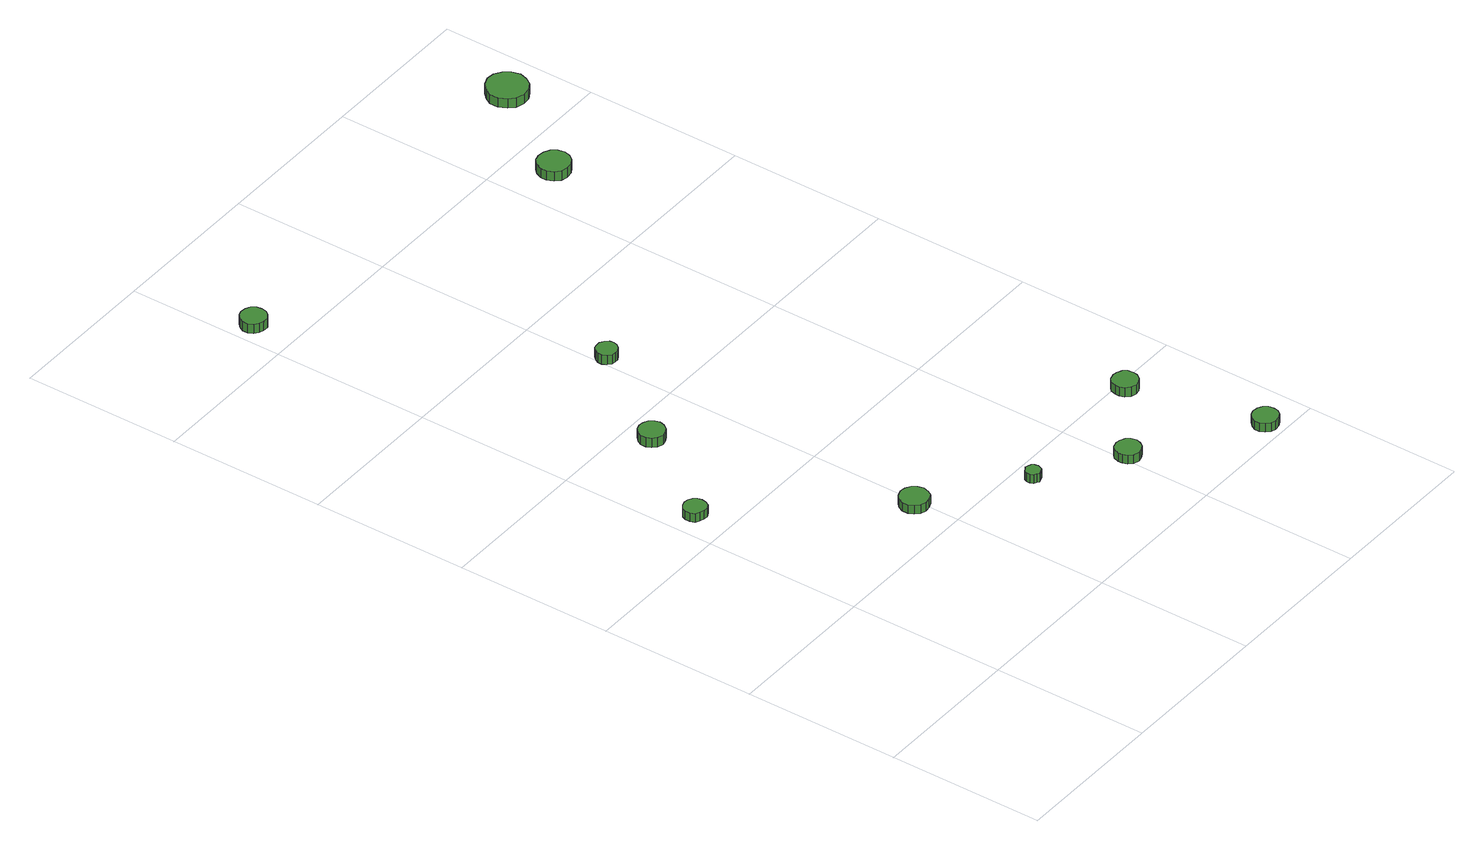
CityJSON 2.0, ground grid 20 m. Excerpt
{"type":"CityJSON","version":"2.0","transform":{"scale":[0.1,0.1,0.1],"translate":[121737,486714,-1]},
"CityObjects":{
"tree1":{"type":"SolitaryVegetationObject","attributes":{"function":"something"},"geometry":[{"type":"MultiSurface","lod":"1","boundaries":[[[0,1,2,3,4,5,6,7,8,9,10,11,12,13,14]],[[15,16,17,18,19,20,21,22,23,24,25,26,27,28,29]],[[0,29,28,1]],[[1,28,27,2]],[[2,27,26,3]],[[3,26,25,4]],[[4,25,24,5]],[[5,24,23,6]],[[6,23,22,7]],[[7,22,21,8]],[[8,21,20,9]],[[9,20,19,10]],[[10,19,18,11]],[[11,18,17,12]],[[12,17,16,13]],[[13,16,15,14]],[[14,15,29,0]]]}]},
"tree2":{"type":"SolitaryVegetationObject","attributes":{"function":"something"},"geometry":[{"type":"MultiSurface","lod":"1","boundaries":[[[30,31,32,33,34,35,36,37,38,39,40,41,42,43,44]],[[45,46,47,48,49,50,51,52,53,54,55,56,57,58,59]],[[30,59,58,31]],[[31,58,57,32]],[[32,57,56,33]],[[33,56,55,34]],[[34,55,54,35]],[[35,54,53,36]],[[36,53,52,37]],[[37,52,51,38]],[[38,51,50,39]],[[39,50,49,40]],[[40,49,48,41]],[[41,48,47,42]],[[42,47,46,43]],[[43,46,45,44]],[[44,45,59,30]]]}]},
"tree3":{"type":"SolitaryVegetationObject","attributes":{"function":"something"},"geometry":[{"type":"MultiSurface","lod":"1","boundaries":[[[60,61,62,63,64,65,66,67,68,69,70,71,72,73,74]],[[75,76,77,78,79,80,81,82,83,84,85,86,87,88,89]],[[60,89,88,61]],[[61,88,87,62]],[[62,87,86,63]],[[63,86,85,64]],[[64,85,84,65]],[[65,84,83,66]],[[66,83,82,67]],[[67,82,81,68]],[[68,81,80,69]],[[69,80,79,70]],[[70,79,78,71]],[[71,78,77,72]],[[72,77,76,73]],[[73,76,75,74]],[[74,75,89,60]]]}]},
"tree4":{"type":"SolitaryVegetationObject","attributes":{"function":"something"},"geometry":[{"type":"MultiSurface","lod":"1","boundaries":[[[90,91,92,93,94,95,96,97,98,99,100,101,102,103,104]],[[105,106,107,108,109,110,111,112,113,114,115,116,117,118,119]],[[90,119,118,91]],[[91,118,117,92]],[[92,117,116,93]],[[93,116,115,94]],[[94,115,114,95]],[[95,114,113,96]],[[96,113,112,97]],[[97,112,111,98]],[[98,111,110,99]],[[99,110,109,100]],[[100,109,108,101]],[[101,108,107,102]],[[102,107,106,103]],[[103,106,105,104]],[[104,105,119,90]]]}]},
"tree5":{"type":"SolitaryVegetationObject","attributes":{"function":"something"},"geometry":[{"type":"MultiSurface","lod":"1","boundaries":[[[120,121,122,123,124,125,126,127,128,129,130,131,132,133,134]],[[135,136,137,138,139,140,141,142,143,144,145,146,147,148,149]],[[120,149,148,121]],[[121,148,147,122]],[[122,147,146,123]],[[123,146,145,124]],[[124,145,144,125]],[[125,144,143,126]],[[126,143,142,127]],[[127,142,141,128]],[[128,141,140,129]],[[129,140,139,130]],[[130,139,138,131]],[[131,138,137,132]],[[132,137,136,133]],[[133,136,135,134]],[[134,135,149,120]]]}]},
"tree6":{"type":"SolitaryVegetationObject","attributes":{"function":"something"},"geometry":[{"type":"MultiSurface","lod":"1","boundaries":[[[150,151,152,153,154,155,156,157,158,159,160,161,162,163,164]],[[165,166,167,168,169,170,171,172,173,174,175,176,177,178,179]],[[150,179,178,151]],[[151,178,177,152]],[[152,177,176,153]],[[153,176,175,154]],[[154,175,174,155]],[[155,174,173,156]],[[156,173,172,157]],[[157,172,171,158]],[[158,171,170,159]],[[159,170,169,160]],[[160,169,168,161]],[[161,168,167,162]],[[162,167,166,163]],[[163,166,165,164]],[[164,165,179,150]]]}]},
"tree7":{"type":"SolitaryVegetationObject","attributes":{"function":"something"},"geometry":[{"type":"MultiSurface","lod":"1","boundaries":[[[180,181,182,183,184,185,186,187,188,189,190,191,192,193,194]],[[195,196,197,198,199,200,201,202,203,204,205,206,207,208,209]],[[180,209,208,181]],[[181,208,207,182]],[[182,207,206,183]],[[183,206,205,184]],[[184,205,204,185]],[[185,204,203,186]],[[186,203,202,187]],[[187,202,201,188]],[[188,201,200,189]],[[189,200,199,190]],[[190,199,198,191]],[[191,198,197,192]],[[192,197,196,193]],[[193,196,195,194]],[[194,195,209,180]]]}]},
"tree8":{"type":"SolitaryVegetationObject","attributes":{"function":"something"},"geometry":[{"type":"MultiSurface","lod":"1","boundaries":[[[210,211,212,213,214,215,216,217,218,219,220,221,222,223,224]],[[225,226,227,228,229,230,231,232,233,234,235,236,237,238,239]],[[210,239,238,211]],[[211,238,237,212]],[[212,237,236,213]],[[213,236,235,214]],[[214,235,234,215]],[[215,234,233,216]],[[216,233,232,217]],[[217,232,231,218]],[[218,231,230,219]],[[219,230,229,220]],[[220,229,228,221]],[[221,228,227,222]],[[222,227,226,223]],[[223,226,225,224]],[[224,225,239,210]]]}]},
"tree9":{"type":"SolitaryVegetationObject","attributes":{"function":"something"},"geometry":[{"type":"MultiSurface","lod":"1","boundaries":[[[240,241,242,243,244,245,246,247,248,249,250,251,252,253,254]],[[255,256,257,258,259,260,261,262,263,264,265,266,267,268,269]],[[240,269,268,241]],[[241,268,267,242]],[[242,267,266,243]],[[243,266,265,244]],[[244,265,264,245]],[[245,264,263,246]],[[246,263,262,247]],[[247,262,261,248]],[[248,261,260,249]],[[249,260,259,250]],[[250,259,258,251]],[[251,258,257,252]],[[252,257,256,253]],[[253,256,255,254]],[[254,255,269,240]]]}]},
"tree10":{"type":"SolitaryVegetationObject","attributes":{"function":"something"},"geometry":[{"type":"MultiSurface","lod":"1","boundaries":[[[270,271,272,273,274,275,276,277,278,279,280,281,282,283,284]],[[285,286,287,288,289,290,291,292,293,294,295,296,297,298,299]],[[270,299,298,271]],[[271,298,297,272]],[[272,297,296,273]],[[273,296,295,274]],[[274,295,294,275]],[[275,294,293,276]],[[276,293,292,277]],[[277,292,291,278]],[[278,291,290,279]],[[279,290,289,280]],[[280,289,288,281]],[[281,288,287,282]],[[282,287,286,283]],[[283,286,285,284]],[[284,285,299,270]]]}]},
"tree11":{"type":"SolitaryVegetationObject","attributes":{"function":"something"},"geometry":[{"type":"MultiSurface","lod":"1","boundaries":[[[300,301,302,303,304,305,306,307,308,309,310,311,312,313,314]],[[315,316,317,318,319,320,321,322,323,324,325,326,327,328,329]],[[300,329,328,301]],[[301,328,327,302]],[[302,327,326,303]],[[303,326,325,304]],[[304,325,324,305]],[[305,324,323,306]],[[306,323,322,307]],[[307,322,321,308]],[[308,321,320,309]],[[309,320,319,310]],[[310,319,318,311]],[[311,318,317,312]],[[312,317,316,313]],[[313,316,315,314]],[[314,315,329,300]]]}]}
},
"vertices":[
[49,446,19],[48,452,19],[45,456,19],[39,459,19],[34,460,19],[28,458,19],[23,454,19],[21,449,19],[21,443,19],[23,437,19],[28,434,19],[34,432,19],[39,432,19],[45,435,19],[48,440,19],[48,440,7],[45,435,7],[39,432,7],[34,432,7],[28,434,7],[23,437,7],[21,443,7],[21,449,7],[23,454,7],[28,458,7],[34,460,7],[39,459,7],[45,456,7],[48,452,7],[49,446,7],
[213,257,19],[211,264,19],[207,270,19],[200,274,19],[193,275,19],[185,272,19],[180,267,19],[177,261,19],[177,253,19],[180,246,19],[185,241,19],[193,239,19],[200,240,19],[207,243,19],[211,249,19],[211,249,7],[207,243,7],[200,240,7],[193,239,7],[185,241,7],[180,246,7],[177,253,7],[177,261,7],[180,267,7],[185,272,7],[193,275,7],[200,274,7],[207,270,7],[211,264,7],[213,257,7],
[137,568,20],[135,574,20],[131,580,20],[125,583,20],[119,584,20],[112,582,20],[107,577,20],[104,571,20],[104,564,20],[107,558,20],[112,553,20],[119,551,20],[125,552,20],[131,555,20],[135,561,20],[135,561,7],[131,555,7],[125,552,7],[119,551,7],[112,553,7],[107,558,7],[104,564,7],[104,571,7],[107,577,7],[112,582,7],[119,584,7],[125,583,7],[131,580,7],[135,574,7],[137,568,7],
[34,1047,30],[33,1053,30],[29,1059,30],[23,1062,30],[16,1063,30],[10,1061,30],[5,1056,30],[2,1050,30],[2,1043,30],[5,1037,30],[10,1033,30],[16,1031,30],[23,1031,30],[29,1035,30],[33,1040,30],[33,1040,17],[29,1035,17],[23,1031,17],[16,1031,17],[10,1033,17],[5,1037,17],[2,1043,17],[2,1050,17],[5,1056,17],[10,1061,17],[16,1063,17],[23,1062,17],[29,1059,17],[33,1053,17],[34,1047,17],
[322,177,19],[321,181,19],[319,184,19],[315,186,19],[311,187,19],[308,185,19],[305,183,19],[303,179,19],[303,175,19],[305,171,19],[308,169,19],[311,167,19],[315,168,19],[319,170,19],[321,173,19],[321,173,7],[319,170,7],[315,168,7],[311,167,7],[308,169,7],[305,171,7],[303,175,7],[303,179,7],[305,183,7],[308,185,7],[311,187,7],[315,186,7],[319,184,7],[321,181,7],[322,177,7],
[222,694,24],[221,699,24],[217,704,24],[212,707,24],[207,707,24],[202,706,24],[198,702,24],[195,697,24],[195,691,24],[198,686,24],[202,682,24],[207,681,24],[212,681,24],[217,684,24],[221,689,24],[221,689,11],[217,684,11],[212,681,11],[207,681,11],[202,682,11],[198,686,11],[195,691,11],[195,697,11],[198,702,11],[202,706,11],[207,707,11],[212,707,11],[217,704,11],[221,699,11],[222,694,11],
[426,115,19],[424,122,19],[420,127,19],[414,130,19],[408,131,19],[401,129,19],[396,125,19],[394,118,19],[394,112,19],[396,106,19],[401,101,19],[408,99,19],[414,100,19],[420,103,19],[424,109,19],[424,109,7],[420,103,7],[414,100,7],[408,99,7],[401,101,7],[396,106,7],[394,112,7],[394,118,7],[396,125,7],[401,129,7],[408,131,7],[414,130,7],[420,127,7],[424,122,7],[426,115,7],
[563,24,20],[562,31,20],[558,36,20],[552,39,20],[545,40,20],[539,38,20],[534,33,20],[531,27,20],[531,21,20],[534,15,20],[539,10,20],[545,8,20],[552,9,20],[558,12,20],[562,18,20],[562,18,8],[558,12,8],[552,9,8],[545,8,8],[539,10,8],[534,15,8],[531,21,8],[531,27,8],[534,33,8],[539,38,8],[545,40,8],[552,39,8],[558,36,8],[562,31,8],[563,24,8],
[523,190,21],[522,197,21],[518,202,21],[512,205,21],[506,206,21],[499,204,21],[494,200,21],[492,193,21],[492,187,21],[494,181,21],[499,176,21],[506,174,21],[512,175,21],[518,178,21],[522,184,21],[522,184,8],[518,178,8],[512,175,8],[506,174,8],[499,176,8],[494,181,8],[492,187,8],[492,193,8],[494,200,8],[499,204,8],[506,206,8],[512,205,8],[518,202,8],[522,197,8],[523,190,8],
[476,946,24],[474,954,24],[469,961,24],[462,965,24],[453,966,24],[445,964,24],[439,958,24],[435,950,24],[435,942,24],[439,934,24],[445,928,24],[453,926,24],[462,927,24],[469,931,24],[474,938,24],[474,938,11],[469,931,11],[462,927,11],[453,926,11],[445,928,11],[439,934,11],[435,942,11],[435,950,11],[439,958,11],[445,964,11],[453,966,11],[462,965,11],[469,961,11],[474,954,11],[476,946,11],
[567,1073,21],[564,1084,21],[558,1092,21],[549,1098,21],[539,1099,21],[528,1095,21],[521,1088,21],[516,1079,21],[516,1068,21],[521,1058,21],[528,1051,21],[539,1048,21],[549,1049,21],[558,1054,21],[564,1063,21],[564,1063,8],[558,1054,8],[549,1049,8],[539,1048,8],[528,1051,8],[521,1058,8],[516,1068,8],[516,1079,8],[521,1088,8],[528,1095,8],[539,1099,8],[549,1098,8],[558,1092,8],[564,1084,8],[567,1073,8]
]}
